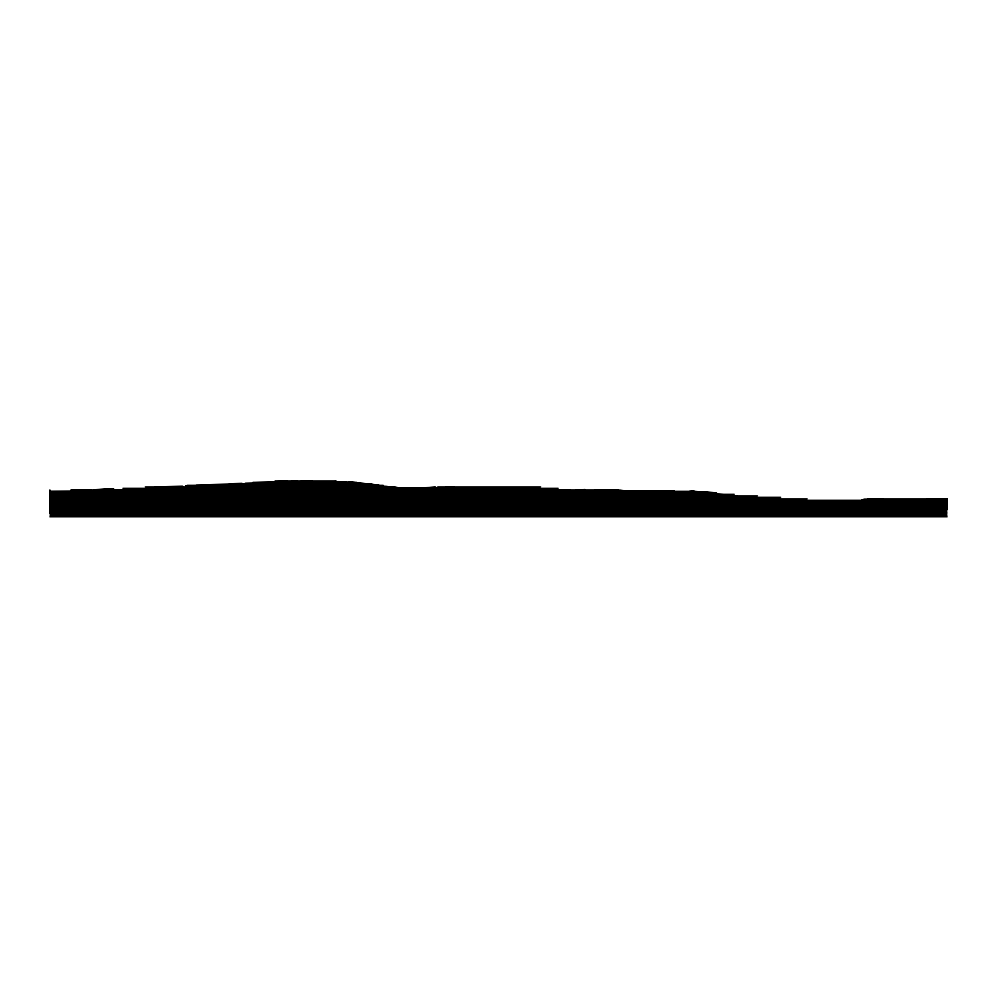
<?xml version="1.0" encoding="UTF-8"?>
<svg xmlns="http://www.w3.org/2000/svg" width="997" height="997" viewBox="0 0 997 997"><rect width="100%" height="100%" fill="white"/><g stroke="black" fill="none" stroke-linecap="round" stroke-linejoin="round"><path stroke-width="1.5" d="M111.203 500.257L111.876 495.87L87.375 497.154L100.547 500.457L111.203 500.257L86.814 500.519L87.474 496.643M658.244 492.68L658.643 491.322L638.716 491.122M504.245 491.421L500.656 491.446L505.865 491.347M89.443 490.935L89.107 491.633L71.398 492.119L71.46 490.113L90.989 490.424L91.213 491.384L71.659 491.446L86.49 491.023M114.568 489.689L114.219 490.387L103.414 490.873M689.052 492.231L689.787 491.334L716.706 493.241M531.264 497.777L529.743 499.485L553.26 499.198M526.516 497.628L524.347 500.033L504.158 500.619L506.339 498.226L514.091 497.989M668.925 493.989L688.391 494.824L689.114 494.176L683.132 494.014M70.675 490.163L89.88 490.262M688.391 494.824L689.114 494.176M491.185 496.793L488.842 498.824L467.02 500.108L469.363 498.014L486.823 497.042M700.741 503.572L703.072 501.678L723.211 502.226L720.893 503.921L693.713 503.635L691.133 505.753L716.519 506.027L719.111 504.108M89.78 490.138L81.243 490.026M317.682 497.79L332.412 496.606L316.872 497.839L329.708 496.955M749.158 507.249L751.327 506.164L774.382 505.978L772.214 506.937L746.554 507.585L771.778 507.137M560.501 507.137L558.507 507.797L555.516 506.85M838.851 505.242L836.358 506.04L854.292 506.812L856.784 506.052M941.168 506.862L936.37 508.258L918.424 508.856L923.222 507.66L938.177 506.987M737.394 501.429L734.428 502.226L718.014 501.815L743.064 500.581L723.672 500.98M220.736 499.809L202.84 504.058L227.902 501.69L245.798 498.201L220.736 499.809L235.878 500.008L227.902 501.69M797.363 502.899L777.972 503.061L780.938 502.264L795.868 502.837M738.229 498.637L740.073 498.114L694.236 495.16L695.121 495.035M142.085 505.915L139.206 506.464L155.769 505.99M149.276 504.532L165.577 502.962M707.047 499.173L690.198 499.36L692.603 498.961M393.466 489.976L403.785 489.739M765.746 499.908L763.353 500.344L772.376 500.843L760.35 500.257L771.765 500.843M357.462 494.126L358.446 493.989M548.624 491.97L553.161 491.247L548.176 492.02M277.727 485.14L273.203 485.801L264.031 485.003M333.87 494.973L317.781 496.593L329.72 494.973M544.574 491.995L547.478 491.583L518.477 492.929L537.333 492.805M291.897 501.915L279.496 503.535L257.214 503.211L207.264 504.719L272.455 504.27L282.425 503.273L208.622 504.644L272.455 504.27L281.864 503.261L257.214 503.211L291.947 501.915L279.496 503.535L254.36 503.473L266.81 502.463M391.858 490.312L390.126 491.434L391.896 492.032M411.387 490.748L417.107 490.287M770.619 500.182L789.026 501.366L769.123 500.344L787.53 501.84M582.211 489.963L585.114 489.652L575.93 490.001M268.866 498.699L250.023 500.644L244.95 500.195L268.866 498.699L244.95 500.195L250.459 500.594M148.055 493.365L142.147 493.926L138.608 495.983L145.151 497.129L160.991 495.733L148.055 493.365L132.202 494.761L145.151 497.129M430.766 497.416L438.817 496.68L446.145 497.503L438.107 498.276L427.102 497.005L438.817 496.68M426.741 487.982L435.664 487.197L420.834 488.019L424.236 487.894L421.768 488.069M783.804 501.13L775.392 501.017M224.624 499.223L247.281 497.266L218.306 498.687L224.574 499.223L218.306 498.687L241.012 496.955M414.565 488.617L406.34 489.053L413.668 488.542M445.36 494.063L430.305 495.297L417.107 493.764L433.894 492.618M446.469 493.964L429.52 495.347L417.107 493.764M328.05 488.094L338.594 487.296L364.752 488.58L340.301 489.029L328.038 488.094L338.594 487.296M572.988 494.026L549.883 495.783L538.804 493.527M414.764 488.418L412.397 488.58L414.665 488.542M421.108 488.032L425.569 487.732M279.97 500.693L254.522 502.214L279.97 500.693L254.522 502.214L256.453 502.176M323.215 495.023L310.603 496.032L334.867 494.998M286.513 500.531L261.563 501.94L286.513 500.531L261.563 501.94L263.034 502.002M410.091 490.823L392.93 492.044M370.872 493.378L377.103 493.017M173.702 498.6L183.971 498.039L154.485 499.933L164.742 499.385M880.177 499.397L861.582 500.394L864.299 499.098L882.893 498.749M95.051 489.938L112.773 489.103M245.387 483.196L286.974 481.252M291.573 481.04L296.184 480.816L298.053 482.411L247.244 485.165L297.879 482.411L296.184 480.816M935.672 506.975L920.941 507.66L934.862 506.987M103.551 490.038L113.895 489.577M92.596 491.359L100.323 491.01M103.75 490.163L113.022 489.751M170.088 502.762L200.21 501.441L184.383 505.155L167.82 505.629M348.452 488.493L357.188 488.119M185.666 486.062L193.231 485.751M182.563 486.137L155.358 487.134L156.267 488.854L195.686 487.77L194.664 485.701L185.592 486.025M569.81 490.225L554.818 491.035L567.069 490.649M936.956 506.95L926.761 507.323L947.15 507.224M49.85 491.596L100.884 491.122A389.503 389.503 0 0 0 109.857 490.698L115.839 490.312A195.325 195.325 0 0 1 124.812 489.876L160.704 488.842A306.715 306.715 0 0 0 175.659 488.368L196.596 487.782A317.171 317.171 0 0 0 208.56 487.882A376.442 376.442 0 0 0 232.488 486.823L247.443 485.614L271.371 485.676A317.295 317.295 0 0 0 283.335 484.978L298.29 483.744L307.263 484.255A116.774 116.774 0 0 0 316.236 484.23C382.212 484.654 447.628 495.92 513.642 498.313C583.519 501.927 653.209 490.287 723.012 496.132A342.332 342.332 0 0 0 737.967 497.316L812.742 503.311L854.616 504.868A359.02 359.02 0 0 1 863.589 505.055L872.562 505.504A239.118 239.118 0 0 1 881.535 506.252L908.454 503.024L947.15 500.706L932.93 501.155L926.462 499.597L947.15 499.385M466.571 506.75L480.267 506.302L478.273 507.66L464.59 507.573M71.348 491.297L80.084 491.023M728.508 495.521L730.552 495.459L709.577 493.278M937.654 498.974L947.15 498.911M566.907 490.96L563.853 491.023L567.006 490.96M508.208 493.179L472.316 492.892L508.208 493.179L485.265 493.702L490.96 494.412L513.841 493.378L500.133 492.979M947.15 507.485L931.372 507.523L947.15 507.323M79.374 490.026L89.531 489.863M401.666 488.256L433.184 488.306L401.841 488.306M639.825 491.097L646.941 491.01M408.06 489.951L404.745 489.801M639.987 491.16L644.261 491.135M324.212 495.908L347.155 495.796L307.799 495.883L318.816 495.895M639.227 491.259L643.501 491.259M639.065 491.234L643.339 491.222M275.097 480.878L336.064 480.878M253.039 482.374L356.627 482.374M229.472 483.869L371.582 483.869M187.237 485.365L383.172 485.365M145.363 486.86L393.267 486.86M437.733 486.86L540.573 486.86M122.93 488.356L558.146 488.356M87.562 489.851L618.339 489.851M50.037 491.347L694.236 491.347M50.037 492.842L715.921 492.842M50.037 494.338L734.241 494.338M50.037 495.833L757.421 495.833M329.035 495.845L318.018 495.833M50.037 497.329L780.601 497.329M50.037 498.824L807.159 498.824M868.051 498.824L946.963 498.824M50.037 500.32L946.963 500.32M50.037 501.815L946.963 501.815M50.037 503.311L946.963 503.311M50.037 504.806L946.963 504.806M50.037 506.302L946.963 506.302M50.037 507.797L946.963 507.797M50.037 509.293L946.963 509.293M50.037 510.788L946.963 510.788M50.037 512.284L946.963 512.284M50.037 513.779L946.963 513.779M50.037 515.275L946.963 515.275M49.85 516.77L947.15 516.77M454.844 488.555L420.123 488.156L425.071 488.218M449.248 488.343L464.826 489.078L430.118 488.131L432 488.156M883.978 503.56L840.72 503.473L843.973 504.806L884.912 504.831L883.978 503.56L887.23 505.255L843.973 504.806M453.149 486.947L446.394 486.922L453.66 487.022M438.518 488.318L464.826 489.078L430.118 488.131L460.19 488.904L439.228 488.268M405.904 488.231L423.314 488.318M425.395 488.293L436.399 488.318L425.844 488.243M481.838 489.627L494.549 489.951L470.547 489.178L481.601 489.44M436.96 488.231L435.278 488.218L455.442 488.542L483.495 490.512L454.744 488.468M947.15 499.198L931.709 498.762L947.15 498.799L947.15 509.193M478.759 489.477L483.645 489.527M637.868 491.122L658.643 491.322M563.243 491.023L552.388 490.399L566.059 490.674M594.137 497.204L597.215 497.254M302.963 482.398L333.247 483.047M339.304 483.171L348.389 483.371L346.931 481.962L334.818 481.651M366.061 485.477L361.874 485.389L384.618 487.533L381.739 487.097M439.901 488.268L460.003 488.979L443.864 488.306M301.505 480.791L312.111 481.065M898.26 505.965L907.021 506.189M478.51 489.328L475.432 489.24L498.151 489.652M373.725 487.259L396.993 489.066L373.725 487.259L396.993 489.066L384.019 487.608M815.658 504.27L799.233 503.722L809.664 503.36M509.928 491.347L523.113 492.157L504.17 491.583M823.123 504.594L818.637 504.432L816.144 505.317L834.078 505.903L836.57 505.093L833.579 504.981M806.399 502.962L809.377 503.086M783.642 502.039L795.581 502.538M603.683 497.029L626.079 497.952L627.375 497.191L610.937 496.444M442.992 488.318L463.169 489.215L457.723 488.729M875.989 505.953L880.463 506.164L877.497 506.937L861.072 505.99M740.958 499.223L759.016 500.095M707.758 496.282L715.285 496.68M681.125 502.787L666.27 502.014L668.613 500.058L695.358 501.466L693.015 503.398L685.587 503.011M606.45 489.801L610.849 490.038M619.673 490.512L627.013 490.91M774.769 501.005L780.788 501.329L778.408 501.03M483.495 490.512L467.618 489.564M750.878 499.023L756.897 499.385M406.053 489.826L391.31 488.941L414.702 490.437M767.241 500.02L771.765 500.32M448.6 494.786L442.506 494.362L485.701 497.491L478.647 496.917M451.653 494.998L457.748 495.409M463.842 495.833L471.469 496.356M710.2 495.073L737.78 496.68L734.739 496.381M472.316 492.892L480.392 493.54M456.227 488.58L460.19 488.904M469.55 489.452L477.476 490.138M463.954 489.141L471.868 489.826M701.552 493.041L698.561 492.767L706.586 492.954M719.522 494.686L722.513 494.973M725.617 495.484L731.698 496.082M368.229 483.981L348.776 482.05L378.947 485.277L371.22 484.28M392.407 488.106L396.993 488.655M400.059 489.029L412.035 489.988L401.33 488.48M339.092 484.056L352.552 485.851L363.431 485.763L358.945 485.14M393.678 487.408L398.264 488.044M49.85 489.851L49.85 513.48M393.578 491.982A25.424 0.86 -3.9 0 1 392.444 491.982M411.4 490.811A9.272 4.574 -3.3 0 1 410.091 490.898M393.441 490.287A10.257 0.86 -6.2 0 1 394.986 490.026M109.732 493.827L109.371 495.659L88.87 496.356L89.231 494.774L109.732 493.827M83.823 493.328L83.449 494.537L104.162 493.577L104.535 492.368L83.823 493.328M76.034 492.119L75.61 493.303L98.105 492.468L98.529 491.409L76.034 492.119M525.768 502.55L524.198 504.706L549.173 503.772L550.743 501.952L525.768 502.55M504.968 501.142L503.111 503.585L523.176 502.949L525.033 500.581L504.968 501.142M482.498 503.373L480.94 505.404L467.244 506.002L468.814 504.096L482.498 503.373M715.397 492.842L691.332 491.334L715.397 492.842M527.65 500.182L526.167 501.965L551.191 501.466L552.674 499.821L527.65 500.182M484.891 500.519L483.333 502.363L465.886 503.335L467.443 501.516L484.891 500.519M595.122 499.46L593.065 501.815L560.738 501.155L562.794 498.936L595.122 499.46M605.515 499.746L603.87 501.541L621.866 502.276L623.511 500.531L605.515 499.746M560.389 501.528L558.644 503.423L590.972 503.871L592.717 502.176L560.389 501.528M625.817 498.188L624.272 499.759L598.188 498.587L599.745 497.054L625.817 498.188M502.077 505.392L500.095 507.386L515.698 506.725L517.692 504.831L502.077 505.392M631.824 502.65L629.356 505.005L656.001 506.314L658.469 504.382L631.824 502.65M665.41 502.376L663.317 504.308L678.035 505.167L680.116 503.398L665.41 502.376M663.441 499.746L660.986 501.778L634.591 499.809L637.058 497.815L663.441 499.746M524.871 505.379L523.437 506.501L547.104 505.504L548.537 504.582L524.871 505.379M728.608 502.575L726.165 504.32L747.663 504.507L750.105 502.837L728.608 502.575M558.021 504.121L556.264 505.354L588.591 505.28L590.349 504.407L558.021 504.121M660.837 505.03L658.93 506.364L675.106 506.825L677.025 505.903L660.837 505.03M725.043 504.893L722.563 506.601L740.746 506.464L743.226 504.968L725.043 504.893M717.815 506.314L715.684 507.722L696.965 507.411L699.096 506.164L717.815 506.314M756.785 502.899L754.604 504.345L777.66 504.544L779.841 503.273L756.785 502.899M785.549 503.522L783.38 504.681L806.436 504.943L808.604 504.146L785.549 503.522M753.994 504.781L751.813 505.915L774.868 505.791L777.037 504.868L753.994 504.781M811.284 506.189L809.153 507.274L841.094 507.062L811.284 506.189M803.333 506.102L801.152 507.199L778.109 506.925L780.277 505.965L803.333 506.102M864.698 508.221L862.492 509.293L838.863 508.183L864.698 508.221M594.873 504.519L593.327 505.217L618.688 505.093L594.873 504.519M782.919 504.906L780.738 505.791L803.794 505.965L805.962 505.167L782.919 504.906M862.904 506.563L861.209 507.224L893.511 507.772L862.904 506.563L860.822 507.199L893.898 507.772L862.904 506.563M905.812 506.526L902.97 507.535L885.461 506.85L888.302 506.052L905.812 506.526M758.655 501.665L755.689 502.588L739.276 502.326L742.242 501.491L758.655 501.665M817.889 505.604L815.957 506.189L848.297 506.65L817.889 505.604M706.013 496.78L701.913 498.014L717.479 498.674L721.591 497.515L706.013 496.78M750.118 498.101L748.697 498.525L767.578 499.671L750.118 498.101M628.92 505.205L627.051 505.716L655.253 506.376L628.92 505.205M777.66 507.149L775.479 507.735L800.703 507.461L777.66 507.149M882.133 507.984L847.712 507.697L882.133 507.984M519.175 491.995L513.629 491.808L519.188 491.982M704.318 499.684L687.469 499.871L704.318 499.684M855.426 507.037L853.781 507.386L886.034 507.785L855.426 507.037M747.9 500.681L744.933 501.279L764.325 501.067L747.9 500.681M519.636 491.907L513.143 491.857L519.636 491.907M232.151 488.904L221.583 490.96L235.329 491.945L245.91 490.325L232.151 488.904M698.224 500.768L681.375 500.556L698.224 500.768M696.978 498.164L692.865 498.874L712.543 498.637L696.978 498.164M238.819 487.919L228.313 489.714L242.408 491.147L263.308 488.069L277.403 489.751L266.897 491.409L238.819 487.919M256.665 488.866L246.085 490.586L259.843 491.932L270.411 490.499L256.665 488.866M265.239 487.197L254.671 488.854L240.925 487.383L251.493 485.988L265.239 487.197M329.982 494.076L319.763 495.646L333.821 495.833L344.04 494.375L329.982 494.076M686.983 499.983L684.578 500.357L701.427 500.332L686.983 499.983M745.469 498.861L744.098 499.073L762.855 500.344L745.469 498.861M269.352 486.486L258.846 488.007L244.751 486.536L255.257 485.215L269.352 486.486M241.66 491.06L231.154 492.568L245.25 493.104L255.743 492.368L241.66 491.06M836.819 507.747L810.299 507.635L836.819 507.747M433.707 497.765L431.963 498.002L436.998 498.151L433.707 497.765M238.084 491.982L227.503 493.266L251.83 492.892L238.084 491.982M766.531 500.531L747.139 500.444L766.531 500.531M728.844 499.921L725.878 500.27L745.27 500.145L728.844 499.921M330.381 488.891L319.838 490.063L342.781 489.614L330.381 488.891M270.125 498.849L246.77 501.292L249.96 501.902L273.315 499.809L270.125 498.849M269.988 498.886L246.77 501.292L250.097 501.902L273.315 499.809L269.988 498.886M425.731 495.671L409.642 497.291L402.452 496.182L418.528 494.749L425.731 495.671M94.042 489.814L113.184 489.066L94.042 489.814M226.805 496.78L210.828 498.263L234.893 496.93L226.805 496.78M246.92 497.316L228.101 499.048L235.167 499.435L253.973 497.877L246.92 497.316L228.201 499.036L235.167 499.435L253.886 497.852L246.92 497.316M224.3 496.668L201.332 498.002L224.3 496.668M162.586 498.126L147.618 499.422L138.371 498.213L153.339 497.067L162.586 498.126M273.053 499.983L249.711 502.002L276.256 500.693L273.053 499.983M562.071 491.521L538.966 493.527L549.883 495.783L573.163 494.063L562.071 491.521M732.483 499.584L729.517 499.846L748.909 499.995L732.483 499.584M272.929 500.008L249.711 502.002L276.256 500.693L272.929 500.008M263.831 498.326L244.228 499.971L238.059 499.509L257.662 497.952L263.831 498.326M740.347 499.31L737.954 499.497L758.405 500.145L740.347 499.31M205.793 496.955L175.808 498.699L205.793 496.955M557.485 490.848L528.472 492.568L557.485 490.848M292.819 492.792L274.075 494.188L261.463 494.026L292.819 492.792M574.995 494.462L555.553 495.858L560.825 497.353L580.266 496.07L574.995 494.462M674.171 507.112L656.387 506.476L674.171 507.112M153.476 499.372L134.034 500.731L163.608 499.21L153.476 499.372M330.618 484.579L319.725 485.315L333.185 486.91L344.065 486.324L330.618 484.579M243.168 484.019L197.755 486.935L196.297 485.352L241.723 483.371L243.168 484.019M629.007 492.967L589.414 495.484L582.173 493.316L621.767 491.82L629.007 492.967M520.87 493.802L496.531 495.173L490.05 494.512L520.87 493.802M268.604 493.54L245.287 494.275L268.604 493.54M113.695 489.215L94.84 490.1L95.139 491.297L114.007 490.437L113.695 489.215M260.977 493.602L236.837 494.387L260.977 493.602M355.318 486.087L344.775 486.486L358.546 487.907L369.102 487.633L355.318 486.087M653.858 491.322L629.481 492.082L628.122 490.885L653.858 491.322M341.56 484.405L338.095 484.505L345.485 484.941L341.56 484.405M452.513 494.051L443.964 494.225L425.731 491.621L452.513 494.051M625.966 491.185L603.534 491.633L594.86 489.764L617.28 489.851L625.966 491.185M753.744 500.108L750.778 500.17L770.17 500.581L753.744 500.108M493.054 495.272L478.685 495.409L469.899 494.126L493.054 495.272M343.616 483.956L329.284 484.068L345.66 484.829L343.616 483.956M375.134 487.77L364.59 487.832L387.534 488.817L375.134 487.77M713.204 507.647L693.962 507.747L715.273 507.772L713.204 507.647M736.334 507.598L718.538 507.635L738.029 507.785L736.334 507.598M674.396 491.359L658.93 491.259L674.396 491.359M939.448 498.774L932.955 498.774L947.15 498.874L939.448 498.774M446.893 489.602L438.368 489.515L465.686 492.157L446.893 489.602M402.065 489.303L391.734 489.203L414.054 489.901L402.065 489.303M378.337 487.919L376.567 487.894L383.496 488.418L378.337 487.919M389.715 489.004L377.19 488.854L400.582 489.515L389.715 489.004M767.117 500.506L765.733 500.494L784.489 501.279L767.117 500.506M481.701 494.026L454.906 492.792L481.701 494.026M521.119 491.621L502.251 491.097L524.771 492.568L521.119 491.621M393.528 487.982L361.624 485.838L354.658 483.545L386.562 486.399L393.528 487.982M397.08 488.443L376.006 486.997L400.433 489.477L397.08 488.443M456.402 494.076L432.386 492.393L461.848 494.923L456.402 494.076M415.612 490.499L405.081 489.739L432.648 492.668L415.612 490.499M428.261 491.92L403.959 489.203L428.261 491.92M443.74 494.375L392.83 487.01L443.74 494.375"/></g></svg>
